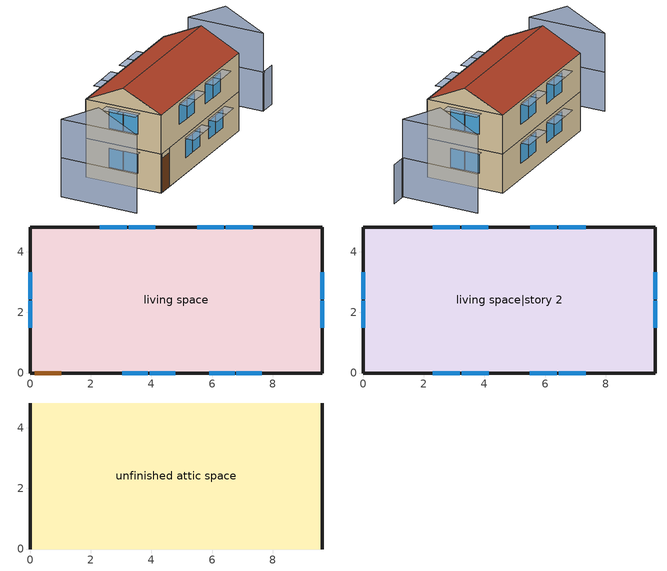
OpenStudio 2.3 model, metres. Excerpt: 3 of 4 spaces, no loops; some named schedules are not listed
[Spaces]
living space
 floor ground (Slab 1): 0,0 0,4.82 9.64,4.82 9.64,0 z0
 wall outside (ExtInsFinWall 3): 0,4.82 0,0 0.13,0 1.05,0 9.64,0 9.64,4.82 0,4.82 z0:2.44
 window (WindowConstruction): 3.04,0 3.88,0 / 3.94,0 4.79,0 / 5.9,0 6.74,0 / 6.81,0 7.65,0 z1.01:2.13; 7.35,4.82 6.46,4.82 / 6.4,4.82 5.5,4.82 / 4.13,4.82 3.24,4.82 / 3.18,4.82 2.29,4.82 / 0,3.33 0,2.44 / 0,2.38 0,1.49 / 9.64,1.49 9.64,2.38 / 9.64,2.44 9.64,3.33 z0.95:2.13
 door (LivingDoors): 0.15,0 1.02,0 z0:2.13
living space|story 2
 floor to living space (Construction 4): 0,0 0,4.82 9.64,4.82 9.64,0 z2.44
 wall outside (ExtInsFinWall 3): 0,4.82 0,0 9.64,0 9.64,4.82 0,4.82 z2.44:4.88
 window (WindowConstruction): 2.29,0 3.18,0 / 3.24,0 4.14,0 / 5.5,0 6.4,0 / 6.46,0 7.35,0 / 7.35,4.82 6.46,4.82 / 6.4,4.82 5.5,4.82 / 4.13,4.82 3.24,4.82 / 3.18,4.82 2.29,4.82 / 0,3.33 0,2.44 / 0,2.38 0,1.49 / 9.64,1.49 9.64,2.38 / 9.64,2.44 9.64,3.33 z3.38:4.57
unfinished attic space
 floor to living space|story 2 (FinInsUnfinUAFloor 1): 0,4.82 9.64,4.82 9.64,0 0,0 z4.88
 wall outside (Construction 1): 0,2.41,6.08 0,4.82,4.88 0,0,4.88; 9.64,2.41,6.08 9.64,0,4.88 9.64,4.82,4.88
 roof outside (UnfinInsExtRoof 2): 9.64,2.41,6.08 0,2.41,6.08 0,0,4.88 9.64,0,4.88; 0,2.41,6.08 9.64,2.41,6.08 9.64,4.82,4.88 0,4.82,4.88
shading: -3.05,0 -3.05,4.82 / 12.69,4.82 12.69,0 / 12.69,0 12.81,0 / 12.81,0 13.74,0 z0:2.44; -3.05,0 -3.05,4.82 / 12.69,4.82 12.69,0 z2.44:4.88; -3.05,2.41,6.08 -3.05,0,4.88 -3.05,4.82,4.88; 12.69,2.41,6.08 12.69,4.82,4.88 12.69,0,4.88; 3.09,4.82 4.29,4.82 4.29,5.43 3.09,5.43 z2.29; 0,1.34 0,2.53 -0.61,2.53 -0.61,1.34 z4.72; 7.5,0 6.3,0 6.3,-0.61 7.5,-0.61 z4.72; 6.9,0 5.75,0 5.75,-0.61 6.9,-0.61 z2.29; 4.03,0 2.89,0 2.89,-0.61 4.03,-0.61 z2.29; 4.94,0 3.79,0 3.79,-0.61 4.94,-0.61 z2.29; 4.29,0 3.09,0 3.09,-0.61 4.29,-0.61 z4.72; 7.8,0 6.65,0 6.65,-0.61 7.8,-0.61 z2.29; 6.55,0 5.35,0 5.35,-0.61 6.55,-0.61 z4.72; 6.3,4.82 7.5,4.82 7.5,5.43 6.3,5.43 z2.29; 3.33,0 2.14,0 2.14,-0.61 3.33,-0.61 z4.72; 5.35,4.82 6.55,4.82 6.55,5.43 5.35,5.43 z2.29; 2.14,4.82 3.33,4.82 3.33,5.43 2.14,5.43 z2.29; 6.3,4.82 7.5,4.82 7.5,5.43 6.3,5.43 z4.72; 5.35,4.82 6.55,4.82 6.55,5.43 5.35,5.43 z4.72; 3.09,4.82 4.29,4.82 4.29,5.43 3.09,5.43 z4.72; 2.14,4.82 3.33,4.82 3.33,5.43 2.14,5.43 z4.72; 0,2.29 0,3.48 -0.61,3.48 -0.61,2.29 z2.29; 0,1.34 0,2.53 -0.61,2.53 -0.61,1.34 z2.29; 0,2.29 0,3.48 -0.61,3.48 -0.61,2.29 z4.72; 9.64,2.53 9.64,1.34 10.25,1.34 10.25,2.53 z2.29; 9.64,3.48 9.64,2.29 10.25,2.29 10.25,3.48 z2.29; 9.64,2.53 9.64,1.34 10.25,1.34 10.25,2.53 z4.72; 9.64,3.48 9.64,2.29 10.25,2.29 10.25,3.48 z4.72
[Building]
Building: North Axis {deg}=22.5; Standards Number of Stories=2; Standards Number of Above Ground Stories=2; Standards Building Type=singlefamilydetached; Standards Number of Living Units=1
[Site]
Denver Intl Ap_CO_USA: Latitude {deg}=39.83; Longitude {deg}=-104.65; Time Zone {hr}=-7; Elevation {m}=1650; Terrain=Suburbs
[ClimateZones]
Climate Zone Institution Name 2=Building America; Climate Zone Document Year 2=0; Climate Zone Value 2=Cold
[Site:WaterMainsTemperature]
Calculation Method=Correlation; Annual Average Outdoor Air Temperature {C}=10.8753; Maximum Difference In Monthly Average Outdoor Air Temperatures {deltaC}=23.1524
[Site:GroundTemperature:BuildingSurface]
6.71221, 4.9416, 4.79814, 5.63626, 9.00496, 12.3608, 15.2732, 17.1228, 17.2883, 15.7979, 12.9685, 9.71588
[Site:GroundTemperature:Deep]
10.8753, 10.8753, 10.8753, 10.8753, 10.8753, 10.8753, 10.8753, 10.8753, 10.8753, 10.8753, 10.8753, 10.8753
[Material] Roughness=Rough
Name | Thickness {m} | Conductivity {W/m-K} | Density {kg/m3} | Specific Heat {J/kg-K} | Thermal Absorptance | Solar Absorptance | Visible Absorptance
UAAdditionalCeilingIns | 0.12827 | 0.0411049 | 16.0185 | 1046.7
UATrussandIns | 0.0889 | 0.0436607 | 50.7785 | 1165.04
UARoofIns | 0.18415 | 8.02275 | 37.0013 | 1207.82
ResRoofMaterial | 0.009525 | 0.162689 | 1121.29 | 1465.38 | 0.91 | 0.85 | 0.85
ResRoofSheathing; ResFloorSheathing | 0.01905 | 0.11544 | 512.591 | 1214.172
SlabMass | 0.1016 | 1.31247 | 2242.58 | 837.36
Soil-12in | 0.3048 | 1.73073 | 1842.12 | 418.68
Mat-Fic-Slab | 0.0254 | 0.0632575 | 40.0462 | 1214.172
ResFloorCovering | 0.0127 | 0.0433377 | 54.4628 | 1339.776 | 0.9 | 0.9
StudAndCavity | 0.0889 | 0.0542365 | 162.387 | 1178.86
ResExtWallSheathing | 0.0127 | 0.11544 | 512.591 | 1214.172
ResExtFinish | 0.009525 | 0.0894213 | 177.805 | 1046.7 | 0.9 | 0.3 | 0.3
ResFloorMass | 0.015875 | 0.11544 | 544.628 | 1214.172 | 0.9 | 0.6
ResExtWallMass1; ResExtWallMassOtherSide1 | 0.0127 | 0.160266 | 800.923 | 837.36 | 0.9 | 0.5 | 0.1
IntMassStudAndAirWall | 0.0889 | 0.414917 | 83.0261 | 1211.62
ResCeilingMass1 | 0.0127 | 0.160266 | 800.923 | 837.36 | 0.9 | 0.3 | 0.1
residential furniture material living space; residential furniture material living space|story 2 | 0.1524 | 0.11544 | 640.739 | 1214.172 | 0.9 | 0.6 | 0.1
DoorMaterial | 0.04445 | 0.0612173 | 512.591 | 1214.172
[Construction]
UnfinInsExtRoof 2: ResRoofMaterial, ResRoofSheathing, UARoofIns
Slab 1: ResFloorCovering, Mat-Fic-Slab, Soil-12in, SlabMass
Construction 1: ResExtFinish
ExtInsFinWall 3: ResExtFinish, ResExtWallSheathing, StudAndCavity, ResExtWallMass1
FinUninsFinWall: ResExtWallMassOtherSide1, IntMassStudAndAirWall, ResExtWallMass1
Construction 4: ResCeilingMass1, ResFloorSheathing, ResFloorMass, ResFloorCovering
FinInsUnfinUAFloor 1: UATrussandIns, UAAdditionalCeilingIns, ResCeilingMass1
residential furniture construction living space: residential furniture material living space
residential furniture construction living space|story 2: residential furniture material living space|story 2
WindowConstruction: GlazingMaterial
LivingDoors: DoorMaterial
[WindowMaterial:Shade]
CoolingShade: Solar Transmittance=0.999; Solar Reflectance=0.00099; Visible Transmittance=0.999; Visible Reflectance=0.00099; Thermal Hemispherical Emissivity=1e-005; Thermal Transmittance=0.999; Thickness {m}=0.0001; Conductivity {W/m-K}=10000; Shade to Glass Distance {m}=0.001; Top Opening Multiplier=0; Bottom Opening Multiplier=0; Left-Side Opening Multiplier=0; Right-Side Opening Multiplier=0; Airflow Permeability=0
[WindowMaterial:SimpleGlazingSystem]
GlazingMaterial: U-Factor {W/m2-K}=2.10096; Solar Heat Gain Coefficient=0.21
[ThermalZone] Use Ideal Air Loads=No
living zone: Thermostat=living zone temperature setpoint
unfinished attic zone: 
res ds_u 1 ret air zone: Volume {m3}=1.27426
[Sizing:Zone]
unfinished attic zone: Zone Cooling Design Supply Air Temperature Input Method=SupplyAirTemperature; Zone Cooling Design Supply Air Temperature {C}=14; Zone Cooling Design Supply Air Temperature Difference {deltaC}=11.11; Zone Heating Design Supply Air Temperature Input Method=SupplyAirTemperature; Zone Heating Design Supply Air Temperature {C}=40; Zone Heating Design Supply Air Temperature Difference {deltaC}=11.11; Zone Cooling Design Supply Air Humidity Ratio {kg-H2O/kg-air}=0.0085; Zone Heating Design Supply Air Humidity Ratio {kg-H2O/kg-air}=0.008; Cooling Design Air Flow Method=DesignDay; Heating Design Air Flow Method=DesignDay; Account for Dedicated Outdoor Air System=No; Dedicated Outdoor Air System Control Strategy=NeutralSupplyAir; Dedicated Outdoor Air Low Setpoint Temperature for Design {C}=autosize; Dedicated Outdoor Air High Setpoint Temperature for Design {C}=autosize
[Space]
Name | Thermal Zone | Building Unit
living space; living space|story 2 | living zone | unit 1
unfinished attic space | unfinished attic zone | unit 1
res ds_u 1 ret air space | res ds_u 1 ret air zone
[BuildingUnit]
unit 1: Building Unit Type=Residential; Building Unit Feature Name 1=NumberOfBedrooms; Building Unit Feature Data Type 1=Integer; Building Unit Feature Value 1=3; Building Unit Feature Name 2=NumberOfBathrooms; Building Unit Feature Data Type 2=Double; Building Unit Feature Value 2=2; Building Unit Feature Name 3=SizingInfoRoofColor|Surface 14; Building Unit Feature Data Type 3=String; Building Unit Feature Value 3=medium; Building Unit Feature Name 4=SizingInfoRoofMaterial|Surface 14; Building Unit Feature Data Type 4=String; Building Unit Feature Value 4=asphalt shingles; Building Unit Feature Name 5=SizingInfoRoofColor|Surface 15; Building Unit Feature Data Type 5=String; Building Unit Feature Value 5=medium; Building Unit Feature Name 6=SizingInfoRoofMaterial|Surface 15; Building Unit Feature Data Type 6=String; Building Unit Feature Value 6=asphalt shingles; Building Unit Feature Name 7=SizingInfoRoofRigidInsRvalue|Surface 14; Building Unit Feature Data Type 7=Double; Building Unit Feature Value 7=0; Building Unit Feature Name 8=SizingInfoRoofRigidInsRvalue|Surface 15; Building Unit Feature Data Type 8=Double; Building Unit Feature Value 8=0; Building Unit Feature Name 9=SizingInfoSlabRvalue|Surface 1; Building Unit Feature Data Type 9=Double; Building Unit Feature Value 9=6.30357; Building Unit Feature Name 10=SizingInfoWallType|Surface 3; Building Unit Feature Data Type 10=String; Building Unit Feature Value 10=WoodStud; Building Unit Feature Name 11=SizingInfoStudWallCavityRvalue|Surface 3; Building Unit Feature Data Type 11=Double; Building Unit Feature Value 11=13; Building Unit Feature Name 12=SizingInfoWallType|Surface 4; Building Unit Feature Data Type 12=String; Building Unit Feature Value 12=WoodStud; Building Unit Feature Name 13=SizingInfoStudWallCavityRvalue|Surface 4; Building Unit Feature Data Type 13=Double; Building Unit Feature Value 13=13; Building Unit Feature Name 14=SizingInfoWallType|Surface 18; Building Unit Feature Data Type 14=String; Building Unit Feature Value 14=WoodStud; Building Unit Feature Name 15=SizingInfoStudWallCavityRvalue|Surface 18; Building Unit Feature Data Type 15=Double; Building Unit Feature Value 15=13; Building Unit Feature Name 16=SizingInfoWallType|Surface 19; Building Unit Feature Data Type 16=String; Building Unit Feature Value 16=WoodStud; Building Unit Feature Name 17=SizingInfoStudWallCavityRvalue|Surface 19; Building Unit Feature Data Type 17=Double; Building Unit Feature Value 17=13; Building Unit Feature Name 18=SizingInfoWallType|Surface 2; Building Unit Feature Data Type 18=String; Building Unit Feature Value 18=WoodStud; Building Unit Feature Name 19=SizingInfoStudWallCavityRvalue|Surface 2; Building Unit Feature Data Type 19=Double; Building Unit Feature Value 19=13; Building Unit Feature Name 20=SizingInfoWallType|Surface 5; Building Unit Feature Data Type 20=String; Building Unit Feature Value 20=WoodStud; Building Unit Feature Name 21=SizingInfoStudWallCavityRvalue|Surface 5; Building Unit Feature Data Type 21=Double; Building Unit Feature Value 21=13; Building Unit Feature Name 22=SizingInfoWallType|Surface 8; Building Unit Feature Data Type 22=String; Building Unit Feature Value 22=WoodStud; Building Unit Feature Name 23=SizingInfoStudWallCavityRvalue|Surface 8; Building Unit Feature Data Type 23=Double; Building Unit Feature Value 23=13; Building Unit Feature Name 24=SizingInfoWallType|Surface 9; Building Unit Feature Data Type 24=String; Building Unit Feature Value 24=WoodStud; Building Unit Feature Name 25=SizingInfoStudWallCavityRvalue|Surface 9; Building Unit Feature Data Type 25=Double; Building Unit Feature Value 25=13; Building Unit Feature Name 26=SizingInfoWallType|Surface 10; Building Unit Feature Data Type 26=String; Building Unit Feature Value 26=WoodStud; Building Unit Feature Name 27=SizingInfoStudWallCavityRvalue|Surface 10; Building Unit Feature Data Type 27=Double; Building Unit Feature Value 27=13; Building Unit Feature Name 28=SizingInfoWallType|Surface 11; Building Unit Feature Data Type 28=String; Building Unit Feature Value 28=WoodStud; Building Unit Feature Name 29=SizingInfoStudWallCavityRvalue|Surface 11; Building Unit Feature Data Type 29=Double; Building Unit Feature Value 29=13; Building Unit Feature Name 30=SizingInfoWallRigidInsRvalue|Surface 3; Building Unit Feature Data Type 30=Double; Building Unit Feature Value 30=0; Building Unit Feature Name 31=SizingInfoWallRigidInsThickness|Surface 3; Building Unit Feature Data Type 31=Double; Building Unit Feature Value 31=0; Building Unit Feature Name 32=SizingInfoWallRigidInsRvalue|Surface 4; Building Unit Feature Data Type 32=Double; Building Unit Feature Value 32=0; Building Unit Feature Name 33=SizingInfoWallRigidInsThickness|Surface 4; Building Unit Feature Data Type 33=Double; Building Unit Feature Value 33=0; Building Unit Feature Name 34=SizingInfoWallRigidInsRvalue|Surface 18; Building Unit Feature Data Type 34=Double; Building Unit Feature Value 34=0; Building Unit Feature Name 35=SizingInfoWallRigidInsThickness|Surface 18; Building Unit Feature Data Type 35=Double; Building Unit Feature Value 35=0; Building Unit Feature Name 36=SizingInfoWallRigidInsRvalue|Surface 19; Building Unit Feature Data Type 36=Double; Building Unit Feature Value 36=0; Building Unit Feature Name 37=SizingInfoWallRigidInsThickness|Surface 19; Building Unit Feature Data Type 37=Double; Building Unit Feature Value 37=0; Building Unit Feature Name 38=SizingInfoWallRigidInsRvalue|Surface 2; Building Unit Feature Data Type 38=Double; Building Unit Feature Value 38=0; Building Unit Feature Name 39=SizingInfoWallRigidInsThickness|Surface 2; Building Unit Feature Data Type 39=Double; Building Unit Feature Value 39=0; Building Unit Feature Name 40=SizingInfoWallRigidInsRvalue|Surface 5; Building Unit Feature Data Type 40=Double; Building Unit Feature Value 40=0; Building Unit Feature Name 41=SizingInfoWallRigidInsThickness|Surface 5; Building Unit Feature Data Type 41=Double; Building Unit Feature Value 41=0; Building Unit Feature Name 42=SizingInfoWallRigidInsRvalue|Surface 8; Building Unit Feature Data Type 42=Double; Building Unit Feature Value 42=0; Building Unit Feature Name 43=SizingInfoWallRigidInsThickness|Surface 8; Building Unit Feature Data Type 43=Double; Building Unit Feature Value 43=0; Building Unit Feature Name 44=SizingInfoWallRigidInsRvalue|Surface 9; Building Unit Feature Data Type 44=Double; Building Unit Feature Value 44=0; Building Unit Feature Name 45=SizingInfoWallRigidInsThickness|Surface 9; Building Unit Feature Data Type 45=Double; Building Unit Feature Value 45=0; Building Unit Feature Name 46=SizingInfoWallRigidInsRvalue|Surface 10; Building Unit Feature Data Type 46=Double; Building Unit Feature Value 46=0; Building Unit Feature Name 47=SizingInfoWallRigidInsThickness|Surface 10; Building Unit Feature Data Type 47=Double; Building Unit Feature Value 47=0; Building Unit Feature Name 48=SizingInfoWallRigidInsRvalue|Surface 11; Building Unit Feature Data Type 48=Double; Building Unit Feature Value 48=0; Building Unit Feature Name 49=SizingInfoWallRigidInsThickness|Surface 11; Building Unit Feature Data Type 49=Double; Building Unit Feature Value 49=0; Building Unit Feature Name 50=SizingInfoHVACCapacityDerateFactorEER; Building Unit Feature Data Type 50=String; Building Unit Feature Value 50=1.0,1.0,1.0,1.0,1.0; Building Unit Feature Name 51=SizingInfoHVACCapacityDerateFactorCOP; Building Unit Feature Data Type 51=String; Building Unit Feature Value 51=1.0,1.0,1.0,1.0,1.0; Building Unit Feature Name 52=SizingInfoHPSizedForMaxLoad; Building Unit Feature Data Type 52=Boolean; Building Unit Feature Value 52=false; Building Unit Feature Name 53=SizingInfoHVACRatedCFMperTonHeating; Building Unit Feature Data Type 53=String; Building Unit Feature Value 53=384.1; Building Unit Feature Name 54=SizingInfoHVACRatedCFMperTonCooling; Building Unit Feature Data Type 54=String; Building Unit Feature Value 54=394.2; Building Unit Feature Name 55=SizingInfoMechVentType; Building Unit Feature Data Type 55=String; Building Unit Feature Value 55=exhaust; Building Unit Feature Name 56=SizingInfoMechVentTotalEfficiency; Building Unit Feature Data Type 56=Double; Building Unit Feature Value 56=0; Building Unit Feature Name 57=SizingInfoMechVentLatentEffectiveness; Building Unit Feature Data Type 57=Double; Building Unit Feature Value 57=0; Building Unit Feature Name 58=SizingInfoMechVentApparentSensibleEffectiveness; Building Unit Feature Data Type 58=Double; Building Unit Feature Value 58=0; Building Unit Feature Name 59=SizingInfoMechVentWholeHouseRate; Building Unit Feature Data Type 59=Double; Building Unit Feature Value 59=40; Building Unit Feature Name 60=SizingInfoDuctsSupplyRvalue; Building Unit Feature Data Type 60=Double; Building Unit Feature Value 60=1.7; Building Unit Feature Name 61=SizingInfoDuctsReturnRvalue; Building Unit Feature Data Type 61=Double; Building Unit Feature Value 61=1.7; Building Unit Feature Name 62=SizingInfoDuctsSupplyLoss; Building Unit Feature Data Type 62=Double; Building Unit Feature Value 62=0.136963; Building Unit Feature Name 63=SizingInfoDuctsReturnLoss; Building Unit Feature Data Type 63=Double; Building Unit Feature Value 63=0.1001; Building Unit Feature Name 64=SizingInfoDuctsSupplySurfaceArea; Building Unit Feature Data Type 64=Double; Building Unit Feature Value 64=200; Building Unit Feature Name 65=SizingInfoDuctsReturnSurfaceArea; Building Unit Feature Data Type 65=Double; Building Unit Feature Value 65=120; Building Unit Feature Name 66=SizingInfoDuctsLocationZone; Building Unit Feature Data Type 66=String; Building Unit Feature Value 66=unfinished attic zone; Building Unit Feature Name 67=SizingInfoDuctsLocationFrac; Building Unit Feature Data Type 67=Double; Building Unit Feature Value 67=0.65; Building Unit Feature Name 68=SizingInfoZoneInfiltrationELA|living zone; Building Unit Feature Data Type 68=Double; Building Unit Feature Value 68=0.338297; Building Unit Feature Name 69=SizingInfoZoneInfiltrationCFM|living zone; Building Unit Feature Data Type 69=Double; Building Unit Feature Value 69=46.2607; Building Unit Feature Name 70=SizingInfoZoneInfiltrationCFM|unfinished attic zone; Building Unit Feature Data Type 70=Double; Building Unit Feature Value 70=45.6888
[People:Definition] Number of People Calculation Method=People; Number of People {people}=1.32; Fraction Radiant=0.319734; Sensible Heat Fraction=0.573; Carbon Dioxide Generation Rate {m3/s-W}=0; Enable ASHRAE 55 Comfort Warnings=No; Mean Radiant Temperature Calculation Type=ZoneAveraged
residential occupants|living space; residential occupants|living space|story 2
[People] Number of People Schedule=residential occupants schedule; Activity Level Schedule=Schedule Ruleset 1
Name | People Definition | Space or SpaceType
residential occupants|living space | residential occupants|living space | living space
residential occupants|living space|story 2 | residential occupants|living space|story 2 | living space|story 2
[InternalMass:Definition] Design Level Calculation Method=SurfaceArea
Name | Construction | Surface Area {m2}
living space Partition; living space|story 2 Partition | FinUninsFinWall | 46.45152
residential furniture mass living space | residential furniture construction living space | 18.5806
residential furniture mass living space|story 2 | residential furniture construction living space|story 2 | 18.5806
[InternalMass]
Name | Internal Mass Definition | Space or SpaceType
living space Partition | living space Partition | living space
living space|story 2 Partition | living space|story 2 Partition | living space|story 2
residential furniture mass living space | residential furniture mass living space | living space
residential furniture mass living space|story 2 | residential furniture mass living space|story 2 | living space|story 2
[ShadingControl]
WindowShadingControl: Shading Type=InteriorShade; Shading Device Material=CoolingShade; Shading Control Type=OnIfScheduleAllows; Schedule=residential window shading schedule; Shading Control Is Scheduled=Yes
[ThermostatSetpoint:DualSetpoint]
living zone temperature setpoint: Heating Setpoint Temperature Schedule=residential heating setpoint; Cooling Setpoint Temperature Schedule=residential cooling setpoint
[SpaceInfiltration:EffectiveLeakageArea]
res infil|unfinished attic space: Space or SpaceType=unfinished attic space; Schedule=Always On Discrete; Effective Air Leakage Area {cm2}=1546.84; Stack Coefficient=8.37298e-05; Wind Coefficient=3.85957e-05
[EnergyManagementSystem:Sensor]
Name | Output Variable or Output Meter | Output Variable or Output Meter Index Key
res_nv_u_1_pb_s | Site Outdoor Air Barometric Pressure
res_nv_u_1_wt_s | Site Outdoor Air Humidity Ratio
res_af_u_1_vw_s | Site Wind Speed
res_infil_u_1_wh_sch_s | Schedule Value | Always On Discrete
res_infil_u_1_range_sch_s | Schedule Value | res infil_u 1 range hood schedule
res_infil_u_1_bath_sch_s | Schedule Value | res infil_u 1 bath exhaust schedule
res_infil_u_1_clothes_dryer_sch_s | Schedule Value | res infil_u 1 clothes dryer exhaust schedule
res_nv_u_1_nva_s | Schedule Value | res nv_u 1 avail schedule
res_nv_u_1_sp_s | Schedule Value | res nv_u 1 temp schedule
res_ds_u_1_ah_mfr_s | System Node Mass Flow Rate | Node 5
res_ds_u_1_ah_vfr_s | System Node Current Density Volume Flow Rate | Node 5
res_ds_u_1_ah_tt_s | System Node Temperature | Node 5
res_ds_u_1_ret_air_t_s | System Node Temperature | Node 8
res_ds_u_1_ah_wt_s | System Node Humidity Ratio | Node 5
res_ds_u_1_ret_air_w_s | System Node Humidity Ratio | Node 8
res_ds_u_1_ah_t_s | Zone Air Temperature | unfinished attic zone
res_ds_u_1_ah_w_s | Zone Mean Air Humidity Ratio | unfinished attic zone
[SpaceInfiltration:DesignFlowRate] Space or SpaceType=living space; Schedule=Always On Discrete; Design Flow Rate Calculation Method=Flow/Space; Design Flow Rate {m3/s}=0
res infil_u 1 flow; res nv_u 1 flow
[EnergyManagementSystem:Actuator]
Name | Actuated Component | Actuated Component Type | Actuated Component Control Type
res_infil_u_1_flow_act | res infil_u 1 flow | Zone Infiltration | Air Exchange Flow Rate
res_nv_u_1_flow_act | res nv_u 1 flow | Zone Infiltration | Air Exchange Flow Rate
res_infil_u_1_house_exh_fan_load_equip_act | res infil_u 1 house exh fan load equip | ElectricEquipment | Electric Power Level
res_infil_u_1_range_hood_fan_load_equip_act | res infil_u 1 range hood fan load equip | ElectricEquipment | Electric Power Level
res_infil_u_1_bath_exh_fan_load_equip_act | res infil_u 1 bath exh fan load equip | ElectricEquipment | Electric Power Level
res_ds_u_1_sup_s_lk_to_lv_equip_act | res_ds_u_1_sup_s_lk_to_lv equip | OtherEquipment | Power Level
res_ds_u_1_sup_lat_lk_to_lv_equip_act | res_ds_u_1_sup_lat_lk_to_lv equip | OtherEquipment | Power Level
res_ds_u_1_sup_d_cn_to_lv_equip_act | res_ds_u_1_sup_d_cn_to_lv equip | OtherEquipment | Power Level
res_ds_u_1_sup_d_cn_to_ah_equip_act | res_ds_u_1_sup_d_cn_to_ah equip | OtherEquipment | Power Level
res_ds_u_1_ret_d_cn_to_pl_equip_act | res_ds_u_1_ret_d_cn_to_pl equip | OtherEquipment | Power Level
res_ds_u_1_ret_d_cn_to_ah_equip_act | res_ds_u_1_ret_d_cn_to_ah equip | OtherEquipment | Power Level
res_ds_u_1_sup_s_lk_to_ah_equip_act | res_ds_u_1_sup_s_lk_to_ah equip | OtherEquipment | Power Level
res_ds_u_1_sup_lat_lk_to_ah_equip_act | res_ds_u_1_sup_lat_lk_to_ah equip | OtherEquipment | Power Level
res_ds_u_1_ret_s_lk_equip_act | res_ds_u_1_ret_s_lk equip | OtherEquipment | Power Level
res_ds_u_1_ret_lat_lk_equip_act | res_ds_u_1_ret_lat_lk equip | OtherEquipment | Power Level
res_ds_u_1_ah_to_liv_mix_act | res_ds_u_1_ah_to_liv mix | ZoneMixing | Air Exchange Flow Rate
res_ds_u_1_liv_to_ah_mix_act | res_ds_u_1_liv_to_ah mix | ZoneMixing | Air Exchange Flow Rate
[ElectricEquipment:Definition] Design Level Calculation Method=EquipmentLevel; Design Level {W}=0; Fraction Latent=0; Fraction Radiant=0; Fraction Lost=1
res infil_u 1 house exh fan load equip; res infil_u 1 range hood fan load equip; res infil_u 1 bath exh fan load equip
[ElectricEquipment] Space or SpaceType=living space; Schedule=Always On Discrete
Name | Electric Equipment Definition
res infil_u 1 house exh fan load equip | res infil_u 1 house exh fan load equip
res infil_u 1 range hood fan load equip | res infil_u 1 range hood fan load equip
res infil_u 1 bath exh fan load equip | res infil_u 1 bath exh fan load equip
[EnergyManagementSystem:Program]
res_infil_u_1_program: Set p_m = 0.14; Set p_s = 0.22; Set s_m = 270; Set s_s = 370; Set z_m = 9.99744; Set z_s = 4.876799999999999; Set f_t = (((s_m/z_m)^p_m)*((z_s/s_s)^p_s)); Set u_1_VwindL = (f_t*res_af_u_1_vw_s); Set Tdiff = res_af_u_1_tin_s-res_af_u_1_tt_s; Set dT = @Abs Tdiff; Set c = 0.0348; Set Cs = 0.0749; Set Cw = 0.1406; Set n = 0.67; Set sft = (f_t*0.5); Set temp1 = ((c*Cw)*((sft*res_af_u_1_vw_s)^(2*n)))^2; Set Qn = (((c*Cs*(dT^n))^2)+temp1)^0.5; Set Tdiff = res_af_u_1_tin_s-res_af_u_1_tt_s; Set dT = @Abs Tdiff; Set QWHV = res_infil_u_1_wh_sch_s*0.0189; Set Qrange = res_infil_u_1_range_sch_s*0.0472; Set Qdryer = res_infil_u_1_clothes_dryer_sch_s*0.0; Set Qbath = res_infil_u_1_bath_sch_s*0.0472; Set QhpwhOut = 0; Set QhpwhIn = 0; Set QductsOut = res_ds_u_1_lk_exh_fan_equiv; Set QductsIn = res_ds_u_1_lk_sup_fan_equiv; Set Qout = QWHV+Qrange+Qbath+Qdryer+QhpwhOut+QductsOut; Set Qin = QhpwhIn+QductsIn; Set Qu = (@Abs (Qout-Qin)); Set Qb = (@Min Qout Qin); Set faneff_wh = 0.4719474432000001; Set res_infil_u_1_house_exh_fan_load_equip_act = (QWHV*300)/faneff_wh; Set faneff_sp = 0.4719474432000001; Set res_infil_u_1_range_hood_fan_load_equip_act = (Qrange*300)/faneff_sp; Set res_infil_u_1_bath_exh_fan_load_equip_act = (Qbath*300)/faneff_sp; Set Q_acctd_for_elsewhere = QhpwhOut+QhpwhIn+QductsOut+QductsIn; Set res_infil_u_1_flow_act = (((Qu^2)+(Qn^2))^0.5)-Q_acctd_for_elsewhere; Set res_infil_u_1_flow_act = (@Max res_infil_u_1_flow_act 0)
res_nv_u_1_program: Set Tdiff = res_af_u_1_tin_s-res_af_u_1_tt_s; Set dT = (@Abs Tdiff); Set pt = (@RhFnTdbWPb res_af_u_1_tt_s res_nv_u_1_wt_s res_nv_u_1_pb_s); Set NVA = 9891.492172577333; Set Cs = 0.00017926040778923252; Set Cw = 8.70903777141566e-05; Set MNV = 1.2585265151999998; Set MHR = 0.0115; Set MRH = 0.7; Set temp1 = (res_nv_u_1_nva_s*NVA); Set SGNV = temp1*((((Cs*dT)+(Cw*(res_af_u_1_vw_s^2)))^0.5)/1000); If (res_nv_u_1_wt_s<MHR) && (pt<MRH) && (res_af_u_1_tin_s>res_nv_u_1_sp_s); Set temp2 = (res_af_u_1_tin_s-res_nv_u_1_sp_s); Set NVadj1 = temp2/(res_af_u_1_tin_s-res_af_u_1_tt_s); Set NVadj2 = (@Min NVadj1 1); Set NVadj3 = (@Max NVadj2 0); Set NVadj = SGNV*NVadj3; Set res_nv_u_1_flow_act = (@Min NVadj MNV); Else; Set res_nv_u_1_flow_act = 0; EndIf
res_ds_u_1_program: Set res_ds_u_1_ah_mfr = res_ds_u_1_ah_mfr_s; Set res_ds_u_1_fan_rtf = res_ds_u_1_fan_rtf_s; Set res_ds_u_1_ah_vfr = res_ds_u_1_ah_vfr_s; Set res_ds_u_1_ah_tt = res_ds_u_1_ah_tt_s; Set res_ds_u_1_ah_wt = res_ds_u_1_ah_wt_s; Set res_ds_u_1_ret_air_t = res_ds_u_1_ret_air_t_s; Set res_ds_u_1_ret_air_w = res_ds_u_1_ret_air_w_s; Set res_ds_u_1_ah_t = res_ds_u_1_ah_t_s; Set res_ds_u_1_ah_w = res_ds_u_1_ah_w_s; Run res_ds_u_1_lk_subrout; Set res_ds_u_1_sup_s_lk_to_lv_equip_act = res_ds_u_1_sup_s_lk_to_lv; Set res_ds_u_1_sup_lat_lk_to_lv_equip_act = res_ds_u_1_sup_lat_lk_to_lv; Set res_ds_u_1_sup_d_cn_to_lv_equip_act = res_ds_u_1_sup_d_cn_to_lv; Set res_ds_u_1_sup_d_cn_to_ah_equip_act = res_ds_u_1_sup_d_cn_to_ah; Set res_ds_u_1_sup_s_lk_to_ah_equip_act = res_ds_u_1_sup_s_lk_to_ah; Set res_ds_u_1_sup_lat_lk_to_ah_equip_act = res_ds_u_1_sup_lat_lk_to_ah; Set res_ds_u_1_ret_s_lk_equip_act = res_ds_u_1_ret_s_lk; Set res_ds_u_1_ret_lat_lk_equip_act = res_ds_u_1_ret_lat_lk; Set res_ds_u_1_ret_d_cn_to_pl_equip_act = res_ds_u_1_ret_d_cn_to_pl; Set res_ds_u_1_ret_d_cn_to_ah_equip_act = res_ds_u_1_ret_d_cn_to_ah; Set res_ds_u_1_ah_to_liv_mix_act = res_ds_u_1_ah_to_liv; Set res_ds_u_1_liv_to_ah_mix_act = res_ds_u_1_liv_to_ah
[EnergyManagementSystem:OutputVariable]
res infil_u 1 loc w spd: EMS Variable=u_1_VwindL; Type of Data in Variable=Averaged; Update Frequency=ZoneTimestep; EMS Program or Subroutine=res_infil_u_1_program; Units=m/s
[EnergyManagementSystem:ProgramCallingManager]
res af_u 1 program calling manager: BeginTimestepBeforePredictor; res_infil_u_1_program; res_nv_u_1_program
res ds_u 1 program calling manager: EndOfSystemTimestepAfterHVACReporting; res_ds_u_1_program
[OtherEquipment:Definition] Design Level Calculation Method=EquipmentLevel; Design Level {W}=0
res_ds_u_1_sup_s_lk_to_lv equip; res_ds_u_1_sup_lat_lk_to_lv equip; res_ds_u_1_sup_d_cn_to_lv equip; res_ds_u_1_sup_d_cn_to_ah equip; res_ds_u_1_ret_d_cn_to_pl equip; res_ds_u_1_ret_d_cn_to_ah equip; res_ds_u_1_sup_s_lk_to_ah equip; res_ds_u_1_sup_lat_lk_to_ah equip; res_ds_u_1_ret_s_lk equip; res_ds_u_1_ret_lat_lk equip
[OtherEquipment] Schedule=Always On Discrete; Fuel Type=None
Name | Other Equipment Definition | Space or SpaceType
res_ds_u_1_sup_s_lk_to_lv equip | res_ds_u_1_sup_s_lk_to_lv equip | living space
res_ds_u_1_sup_lat_lk_to_lv equip | res_ds_u_1_sup_lat_lk_to_lv equip | living space
res_ds_u_1_sup_d_cn_to_lv equip | res_ds_u_1_sup_d_cn_to_lv equip | living space
res_ds_u_1_sup_d_cn_to_ah equip | res_ds_u_1_sup_d_cn_to_ah equip | unfinished attic space
res_ds_u_1_ret_d_cn_to_pl equip | res_ds_u_1_ret_d_cn_to_pl equip | res ds_u 1 ret air space
res_ds_u_1_ret_d_cn_to_ah equip | res_ds_u_1_ret_d_cn_to_ah equip | unfinished attic space
res_ds_u_1_sup_s_lk_to_ah equip | res_ds_u_1_sup_s_lk_to_ah equip | unfinished attic space
res_ds_u_1_sup_lat_lk_to_ah equip | res_ds_u_1_sup_lat_lk_to_ah equip | unfinished attic space
res_ds_u_1_ret_s_lk equip | res_ds_u_1_ret_s_lk equip | res ds_u 1 ret air space
res_ds_u_1_ret_lat_lk equip | res_ds_u_1_ret_lat_lk equip | res ds_u 1 ret air space
[ZoneMixing] Schedule=Always On Continuous; Design Flow Rate Calculation Method=Flow/Zone; Design Flow Rate {m3/s}=0
Name | Zone | Source Zone
res_ds_u_1_ah_to_liv mix | living zone | unfinished attic zone
res_ds_u_1_liv_to_ah mix | unfinished attic zone | living zone
[EnergyManagementSystem:Subroutine]
res_ds_u_1_lk_subrout: Set f_sup = 0.13696338696303695; Set f_ret = 0.10009990009990012; Set f_OA = 0.03686348686313683; Set oafrate = f_OA * res_ds_u_1_ah_vfr_s; Set suplkfrate = f_sup * res_ds_u_1_ah_vfr_s; Set retlkfrate = f_ret * res_ds_u_1_ah_vfr_s; Set res_ds_u_1_ah_to_liv = (@Abs (suplkfrate-retlkfrate-oafrate)); Set res_ds_u_1_liv_to_ah = 0; Set res_ds_u_1_lk_sup_fan_equiv = 0; Set res_ds_u_1_lk_exh_fan_equiv = oafrate; If res_ds_u_1_ah_mfr_s>0; Set h_SA = (@HFnTdbW res_ds_u_1_ah_tt_s res_ds_u_1_ah_wt_s); Set h_AHZone = (@HFnTdbW res_ds_u_1_ah_t_s res_ds_u_1_ah_w_s); Set h_RA = (@HFnTdbW res_ds_u_1_ret_air_t_s res_ds_u_1_ret_air_w_s); Set h_fg = (@HfgAirFnWTdb res_ds_u_1_ah_wt_s res_ds_u_1_ah_tt_s); Set SALeakageQtot = f_sup * res_ds_u_1_ah_mfr_s*(h_RA - h_SA); Set temp1 = h_fg*(res_ds_u_1_ret_air_w_s-res_ds_u_1_ah_wt_s); Set res_ds_u_1_sup_lat_lk_to_lv = f_sup*res_ds_u_1_ah_mfr_s*temp1; Set res_ds_u_1_sup_s_lk_to_lv = SALeakageQtot-res_ds_u_1_sup_lat_lk_to_lv; Set eTm = (res_ds_u_1_fan_rtf_s/(res_ds_u_1_ah_mfr_s*1006.0))*40.34; Set eTm = 0-eTm; If eTm<-1000; Set tsup = res_ds_u_1_ah_t_s; Else; Set temp4 = res_ds_u_1_ah_t_s; Set tsup = temp4+((res_ds_u_1_ah_tt_s-res_ds_u_1_ah_t_s)*(@Exp eTm)); EndIf; Set temp5 = tsup-res_ds_u_1_ah_tt_s; Set res_ds_u_1_sup_d_cn_to_lv = res_ds_u_1_ah_mfr_s*1006.0*temp5; Set res_ds_u_1_sup_d_cn_to_ah = 0-res_ds_u_1_sup_d_cn_to_lv; Set eTm = (res_ds_u_1_fan_rtf_s/(res_ds_u_1_ah_mfr_s*1006.0))*37.237; Set eTm = 0-eTm; If eTm<-1000; Set tret = res_ds_u_1_ah_t_s; Else; Set temp6 = res_ds_u_1_ah_t_s; Set tret = temp6+((res_ds_u_1_ret_air_t_s-res_ds_u_1_ah_t_s)*(@Exp eTm)); EndIf; Set temp7 = tret-res_ds_u_1_ret_air_t_s; Set res_ds_u_1_ret_d_cn_to_pl = res_ds_u_1_ah_mfr_s*1006.0*temp7; Set res_ds_u_1_ret_d_cn_to_ah = 0-res_ds_u_1_ret_d_cn_to_pl; Set res_ds_u_1_ret_lat_lk = 0; Set temp2 = (res_ds_u_1_ah_t_s-res_ds_u_1_ret_air_t_s); Set res_ds_u_1_ret_s_lk = f_ret*res_ds_u_1_ah_mfr_s*1006.0*temp2; Set QtotLeakToAHZn = f_sup*res_ds_u_1_ah_mfr_s*(h_SA-h_AHZone); Set temp3 = (res_ds_u_1_ah_wt_s-res_ds_u_1_ah_w_s); Set res_ds_u_1_sup_lat_lk_to_ah = f_sup*res_ds_u_1_ah_mfr_s*h_fg*temp3; Set res_ds_u_1_sup_s_lk_to_ah = QtotLeakToAHZn-res_ds_u_1_sup_lat_lk_to_ah; Else; Set res_ds_u_1_sup_lat_lk_to_lv = 0; Set res_ds_u_1_sup_s_lk_to_lv = 0; Set res_ds_u_1_sup_d_cn_to_lv = 0; Set res_ds_u_1_sup_d_cn_to_ah = 0; Set res_ds_u_1_ret_d_cn_to_pl = 0; Set res_ds_u_1_ret_d_cn_to_ah = 0; Set res_ds_u_1_ret_lat_lk = 0; Set res_ds_u_1_ret_s_lk = 0; Set res_ds_u_1_sup_lat_lk_to_ah = 0; Set res_ds_u_1_sup_s_lk_to_ah = 0; EndIf
[Schedule:Ruleset]
Name | Default Day Schedule
residential occupants schedule | Schedule Day 1
Schedule Ruleset 1 | Schedule Day 2
residential window shading schedule | Schedule Day 3
residential heating setpoint | Schedule Day 5
residential cooling setpoint | Schedule Day 6
res infil_u 1 bath exhaust schedule | Schedule Day 8
res infil_u 1 clothes dryer exhaust schedule | Schedule Day 9
res infil_u 1 range hood schedule | Schedule Day 10
res nv_u 1 temp schedule | Schedule Day 13
res nv_u 1 avail schedule | Schedule Day 14
[Schedule:Day]
Schedule Day 1; Schedule Day 3; Schedule Day 5; Schedule Day 6; Schedule Day 8; Schedule Day 9; Schedule Day 10; Schedule Day 13; Schedule Day 14: 24, 0, 0
residential occupants schedule allday1; residential occupants schedule allday2; residential occupants schedule allday3; residential occupants schedule allday4; residential occupants schedule allday5; residential occupants schedule allday6; residential occupants schedule allday7; residential occupants schedule allday8; residential occupants schedule allday9; residential occupants schedule allday10; residential occupants schedule allday11; residential occupants schedule allday12: 1, 0, 1, 2, 0, 1, 3, 0, 1, 4, 0, 1, 5, 0, 1, 6, 0, 1, 7, 0, 1, 8, 0, 0.8831, 9, 0, 0.40861, 10, 0, 0.24189, 11, 0, 0.24189, 12, 0, 0.24189, 13, 0, 0.24189, 14, 0, 0.24189, 15, 0, 0.24189, 16, 0, 0.24189, 17, 0, 0.29498, 18, 0, 0.5531, 19, 0, 0.89693, 20, 0, 0.89693, 21, 0, 0.89693, 22, 0, 1, 23, 0, 1, 24, 0, 1
Schedule Day 2: 24, 0, 112.539
residential window shading schedule allday1; residential window shading schedule allday2; residential window shading schedule allday3; residential window shading schedule allday4; residential window shading schedule allday11; residential window shading schedule allday12: 1, 0, 0, 2, 0, 0, 3, 0, 0, 4, 0, 0, 5, 0, 0, 6, 0, 0, 7, 0, 0, 8, 0, 0, 9, 0, 0, 10, 0, 0, 11, 0, 0, 12, 0, 0, 13, 0, 0, 14, 0, 0, 15, 0, 0, 16, 0, 0, 17, 0, 0, 18, 0, 0, 19, 0, 0, 20, 0, 0, 21, 0, 0, 22, 0, 0, 23, 0, 0, 24, 0, 0
residential window shading schedule allday5; residential window shading schedule allday6; residential window shading schedule allday7; residential window shading schedule allday8; residential window shading schedule allday9; residential window shading schedule allday10: 1, 0, 1, 2, 0, 1, 3, 0, 1, 4, 0, 1, 5, 0, 1, 6, 0, 1, 7, 0, 1, 8, 0, 1, 9, 0, 1, 10, 0, 1, 11, 0, 1, 12, 0, 1, 13, 0, 1, 14, 0, 1, 15, 0, 1, 16, 0, 1, 17, 0, 1, 18, 0, 1, 19, 0, 1, 20, 0, 1, 21, 0, 1, 22, 0, 1, 23, 0, 1, 24, 0, 1
residential heating setpoint allday1; residential heating setpoint allday2; residential heating setpoint allday3; residential heating setpoint allday4; residential heating setpoint allday5; residential heating setpoint allday6; residential heating setpoint allday10; residential heating setpoint allday11; residential heating setpoint allday12: 1, 0, 21.6667, 2, 0, 21.6667, 3, 0, 21.6667, 4, 0, 21.6667, 5, 0, 21.6667, 6, 0, 21.6667, 7, 0, 21.6667, 8, 0, 21.6667, 9, 0, 21.6667, 10, 0, 21.6667, 11, 0, 21.6667, 12, 0, 21.6667, 13, 0, 21.6667, 14, 0, 21.6667, 15, 0, 21.6667, 16, 0, 21.6667, 17, 0, 21.6667, 18, 0, 21.6667, 19, 0, 21.6667, 20, 0, 21.6667, 21, 0, 21.6667, 22, 0, 21.6667, 23, 0, 21.6667, 24, 0, 21.6667
residential heating setpoint allday7; residential heating setpoint allday8; residential heating setpoint allday9: 1, 0, -10000, 2, 0, -10000, 3, 0, -10000, 4, 0, -10000, 5, 0, -10000, 6, 0, -10000, 7, 0, -10000, 8, 0, -10000, 9, 0, -10000, 10, 0, -10000, 11, 0, -10000, 12, 0, -10000, 13, 0, -10000, 14, 0, -10000, 15, 0, -10000, 16, 0, -10000, 17, 0, -10000, 18, 0, -10000, 19, 0, -10000, 20, 0, -10000, 21, 0, -10000, 22, 0, -10000, 23, 0, -10000, 24, 0, -10000
residential cooling setpoint allday1; residential cooling setpoint allday2; residential cooling setpoint allday3; residential cooling setpoint allday4; residential cooling setpoint allday11; residential cooling setpoint allday12: 1, 0, 10000, 2, 0, 10000, 3, 0, 10000, 4, 0, 10000, 5, 0, 10000, 6, 0, 10000, 7, 0, 10000, 8, 0, 10000, 9, 0, 10000, 10, 0, 10000, 11, 0, 10000, 12, 0, 10000, 13, 0, 10000, 14, 0, 10000, 15, 0, 10000, 16, 0, 10000, 17, 0, 10000, 18, 0, 10000, 19, 0, 10000, 20, 0, 10000, 21, 0, 10000, 22, 0, 10000, 23, 0, 10000, 24, 0, 10000
residential cooling setpoint allday5; residential cooling setpoint allday6; residential cooling setpoint allday7; residential cooling setpoint allday8; residential cooling setpoint allday9; residential cooling setpoint allday10: 1, 0, 24.4444, 2, 0, 24.4444, 3, 0, 24.4444, 4, 0, 24.4444, 5, 0, 24.4444, 6, 0, 24.4444, 7, 0, 24.4444, 8, 0, 24.4444, 9, 0, 24.4444, 10, 0, 24.4444, 11, 0, 24.4444, 12, 0, 24.4444, 13, 0, 24.4444, 14, 0, 24.4444, 15, 0, 24.4444, 16, 0, 24.4444, 17, 0, 24.4444, 18, 0, 24.4444, 19, 0, 24.4444, 20, 0, 24.4444, 21, 0, 24.4444, 22, 0, 24.4444, 23, 0, 24.4444, 24, 0, 24.4444
[Schedule:Rule] Apply Monday=Yes; Apply Wednesday=Yes; Apply Friday=Yes; Date Specification Type=DateRange; Start Day=1
Name | Schedule Ruleset | Rule Order | Day Schedule | Apply Sunday | Apply Tuesday | Apply Thursday | Apply Saturday | Start Month | End Month | End Day
residential occupants schedule allday ruleset1 | residential occupants schedule | 11 | residential occupants schedule allday1 | Yes | Yes | Yes | Yes | 1 | 1 | 31
residential occupants schedule allday ruleset2 | residential occupants schedule | 10 | residential occupants schedule allday2 | Yes | Yes | Yes | Yes | 2 | 2 | 28
residential occupants schedule allday ruleset3 | residential occupants schedule | 9 | residential occupants schedule allday3 | Yes | Yes | Yes | Yes | 3 | 3 | 31
residential occupants schedule allday ruleset4 | residential occupants schedule | 8 | residential occupants schedule allday4 | Yes | Yes | Yes | Yes | 4 | 4 | 30
residential occupants schedule allday ruleset5 | residential occupants schedule | 7 | residential occupants schedule allday5 | Yes | Yes | Yes | Yes | 5 | 5 | 31
residential occupants schedule allday ruleset6 | residential occupants schedule | 6 | residential occupants schedule allday6 | Yes | Yes | Yes | Yes | 6 | 6 | 30
residential occupants schedule allday ruleset7 | residential occupants schedule | 5 | residential occupants schedule allday7 | Yes | Yes | Yes | Yes | 7 | 7 | 31
residential occupants schedule allday ruleset8 | residential occupants schedule | 4 | residential occupants schedule allday8 | Yes | Yes | Yes | Yes | 8 | 8 | 31
residential occupants schedule allday ruleset9 | residential occupants schedule | 3 | residential occupants schedule allday9 | Yes | Yes | Yes | Yes | 9 | 9 | 30
residential occupants schedule allday ruleset10 | residential occupants schedule | 2 | residential occupants schedule allday10 | Yes | Yes | Yes | Yes | 10 | 10 | 31
residential occupants schedule allday ruleset11 | residential occupants schedule | 1 | residential occupants schedule allday11 | Yes | Yes | Yes | Yes | 11 | 11 | 30
residential occupants schedule allday ruleset12 | residential occupants schedule | 0 | residential occupants schedule allday12 | Yes | Yes | Yes | Yes | 12 | 12 | 31
residential window shading schedule allday ruleset1 | residential window shading schedule | 11 | residential window shading schedule allday1 | Yes | Yes | Yes | Yes | 1 | 1 | 31
residential window shading schedule allday ruleset2 | residential window shading schedule | 10 | residential window shading schedule allday2 | Yes | Yes | Yes | Yes | 2 | 2 | 28
residential window shading schedule allday ruleset3 | residential window shading schedule | 9 | residential window shading schedule allday3 | Yes | Yes | Yes | Yes | 3 | 3 | 31
residential window shading schedule allday ruleset4 | residential window shading schedule | 8 | residential window shading schedule allday4 | Yes | Yes | Yes | Yes | 4 | 4 | 30
residential window shading schedule allday ruleset5 | residential window shading schedule | 7 | residential window shading schedule allday5 | Yes | Yes | Yes | Yes | 5 | 5 | 31
residential window shading schedule allday ruleset6 | residential window shading schedule | 6 | residential window shading schedule allday6 | Yes | Yes | Yes | Yes | 6 | 6 | 30
residential window shading schedule allday ruleset7 | residential window shading schedule | 5 | residential window shading schedule allday7 | Yes | Yes | Yes | Yes | 7 | 7 | 31
residential window shading schedule allday ruleset8 | residential window shading schedule | 4 | residential window shading schedule allday8 | Yes | Yes | Yes | Yes | 8 | 8 | 31
residential window shading schedule allday ruleset9 | residential window shading schedule | 3 | residential window shading schedule allday9 | Yes | Yes | Yes | Yes | 9 | 9 | 30
residential window shading schedule allday ruleset10 | residential window shading schedule | 2 | residential window shading schedule allday10 | Yes | Yes | Yes | Yes | 10 | 10 | 31
residential window shading schedule allday ruleset11 | residential window shading schedule | 1 | residential window shading schedule allday11 | Yes | Yes | Yes | Yes | 11 | 11 | 30
residential window shading schedule allday ruleset12 | residential window shading schedule | 0 | residential window shading schedule allday12 | Yes | Yes | Yes | Yes | 12 | 12 | 31
residential heating setpoint allday ruleset1 | residential heating setpoint | 11 | residential heating setpoint allday1 | Yes | Yes | Yes | Yes | 1 | 1 | 31
residential heating setpoint allday ruleset2 | residential heating setpoint | 10 | residential heating setpoint allday2 | Yes | Yes | Yes | Yes | 2 | 2 | 28
residential heating setpoint allday ruleset3 | residential heating setpoint | 9 | residential heating setpoint allday3 | Yes | Yes | Yes | Yes | 3 | 3 | 31
residential heating setpoint allday ruleset4 | residential heating setpoint | 8 | residential heating setpoint allday4 | Yes | Yes | Yes | Yes | 4 | 4 | 30
residential heating setpoint allday ruleset5 | residential heating setpoint | 7 | residential heating setpoint allday5 | Yes | Yes | Yes | Yes | 5 | 5 | 31
residential heating setpoint allday ruleset6 | residential heating setpoint | 6 | residential heating setpoint allday6 | Yes | Yes | Yes | Yes | 6 | 6 | 30
residential heating setpoint allday ruleset7 | residential heating setpoint | 5 | residential heating setpoint allday7 | Yes | Yes | Yes | Yes | 7 | 7 | 31
residential heating setpoint allday ruleset8 | residential heating setpoint | 4 | residential heating setpoint allday8 | Yes | Yes | Yes | Yes | 8 | 8 | 31
residential heating setpoint allday ruleset9 | residential heating setpoint | 3 | residential heating setpoint allday9 | Yes | Yes | Yes | Yes | 9 | 9 | 30
residential heating setpoint allday ruleset10 | residential heating setpoint | 2 | residential heating setpoint allday10 | Yes | Yes | Yes | Yes | 10 | 10 | 31
residential heating setpoint allday ruleset11 | residential heating setpoint | 1 | residential heating setpoint allday11 | Yes | Yes | Yes | Yes | 11 | 11 | 30
residential heating setpoint allday ruleset12 | residential heating setpoint | 0 | residential heating setpoint allday12 | Yes | Yes | Yes | Yes | 12 | 12 | 31
residential cooling setpoint allday ruleset1 | residential cooling setpoint | 11 | residential cooling setpoint allday1 | Yes | Yes | Yes | Yes | 1 | 1 | 31
residential cooling setpoint allday ruleset2 | residential cooling setpoint | 10 | residential cooling setpoint allday2 | Yes | Yes | Yes | Yes | 2 | 2 | 28
residential cooling setpoint allday ruleset3 | residential cooling setpoint | 9 | residential cooling setpoint allday3 | Yes | Yes | Yes | Yes | 3 | 3 | 31
residential cooling setpoint allday ruleset4 | residential cooling setpoint | 8 | residential cooling setpoint allday4 | Yes | Yes | Yes | Yes | 4 | 4 | 30
residential cooling setpoint allday ruleset5 | residential cooling setpoint | 7 | residential cooling setpoint allday5 | Yes | Yes | Yes | Yes | 5 | 5 | 31
residential cooling setpoint allday ruleset6 | residential cooling setpoint | 6 | residential cooling setpoint allday6 | Yes | Yes | Yes | Yes | 6 | 6 | 30
residential cooling setpoint allday ruleset7 | residential cooling setpoint | 5 | residential cooling setpoint allday7 | Yes | Yes | Yes | Yes | 7 | 7 | 31
residential cooling setpoint allday ruleset8 | residential cooling setpoint | 4 | residential cooling setpoint allday8 | Yes | Yes | Yes | Yes | 8 | 8 | 31
residential cooling setpoint allday ruleset9 | residential cooling setpoint | 3 | residential cooling setpoint allday9 | Yes | Yes | Yes | Yes | 9 | 9 | 30
residential cooling setpoint allday ruleset10 | residential cooling setpoint | 2 | residential cooling setpoint allday10 | Yes | Yes | Yes | Yes | 10 | 10 | 31
residential cooling setpoint allday ruleset11 | residential cooling setpoint | 1 | residential cooling setpoint allday11 | Yes | Yes | Yes | Yes | 11 | 11 | 30
residential cooling setpoint allday ruleset12 | residential cooling setpoint | 0 | residential cooling setpoint allday12 | Yes | Yes | Yes | Yes | 12 | 12 | 31
res infil_u 1 bath exhaust schedule allday ruleset1 | res infil_u 1 bath exhaust schedule | 11 | res infil_u 1 bath exhaust schedule allday1 | Yes | Yes | Yes | Yes | 1 | 1 | 31
res infil_u 1 bath exhaust schedule allday ruleset2 | res infil_u 1 bath exhaust schedule | 10 | res infil_u 1 bath exhaust schedule allday2 | Yes | Yes | Yes | Yes | 2 | 2 | 28
res infil_u 1 bath exhaust schedule allday ruleset3 | res infil_u 1 bath exhaust schedule | 9 | res infil_u 1 bath exhaust schedule allday3 | Yes | Yes | Yes | Yes | 3 | 3 | 31
res infil_u 1 bath exhaust schedule allday ruleset4 | res infil_u 1 bath exhaust schedule | 8 | res infil_u 1 bath exhaust schedule allday4 | Yes | Yes | Yes | Yes | 4 | 4 | 30
res infil_u 1 bath exhaust schedule allday ruleset5 | res infil_u 1 bath exhaust schedule | 7 | res infil_u 1 bath exhaust schedule allday5 | Yes | Yes | Yes | Yes | 5 | 5 | 31
res infil_u 1 bath exhaust schedule allday ruleset6 | res infil_u 1 bath exhaust schedule | 6 | res infil_u 1 bath exhaust schedule allday6 | Yes | Yes | Yes | Yes | 6 | 6 | 30
res infil_u 1 bath exhaust schedule allday ruleset7 | res infil_u 1 bath exhaust schedule | 5 | res infil_u 1 bath exhaust schedule allday7 | Yes | Yes | Yes | Yes | 7 | 7 | 31
res infil_u 1 bath exhaust schedule allday ruleset8 | res infil_u 1 bath exhaust schedule | 4 | res infil_u 1 bath exhaust schedule allday8 | Yes | Yes | Yes | Yes | 8 | 8 | 31
res infil_u 1 bath exhaust schedule allday ruleset9 | res infil_u 1 bath exhaust schedule | 3 | res infil_u 1 bath exhaust schedule allday9 | Yes | Yes | Yes | Yes | 9 | 9 | 30
res infil_u 1 bath exhaust schedule allday ruleset10 | res infil_u 1 bath exhaust schedule | 2 | res infil_u 1 bath exhaust schedule allday10 | Yes | Yes | Yes | Yes | 10 | 10 | 31
res infil_u 1 bath exhaust schedule allday ruleset11 | res infil_u 1 bath exhaust schedule | 1 | res infil_u 1 bath exhaust schedule allday11 | Yes | Yes | Yes | Yes | 11 | 11 | 30
res infil_u 1 bath exhaust schedule allday ruleset12 | res infil_u 1 bath exhaust schedule | 0 | res infil_u 1 bath exhaust schedule allday12 | Yes | Yes | Yes | Yes | 12 | 12 | 31
res infil_u 1 clothes dryer exhaust schedule allday ruleset1 | res infil_u 1 clothes dryer exhaust schedule | 11 | res infil_u 1 clothes dryer exhaust schedule allday1 | Yes | Yes | Yes | Yes | 1 | 1 | 31
res infil_u 1 clothes dryer exhaust schedule allday ruleset2 | res infil_u 1 clothes dryer exhaust schedule | 10 | res infil_u 1 clothes dryer exhaust schedule allday2 | Yes | Yes | Yes | Yes | 2 | 2 | 28
res infil_u 1 clothes dryer exhaust schedule allday ruleset3 | res infil_u 1 clothes dryer exhaust schedule | 9 | res infil_u 1 clothes dryer exhaust schedule allday3 | Yes | Yes | Yes | Yes | 3 | 3 | 31
res infil_u 1 clothes dryer exhaust schedule allday ruleset4 | res infil_u 1 clothes dryer exhaust schedule | 8 | res infil_u 1 clothes dryer exhaust schedule allday4 | Yes | Yes | Yes | Yes | 4 | 4 | 30
res infil_u 1 clothes dryer exhaust schedule allday ruleset5 | res infil_u 1 clothes dryer exhaust schedule | 7 | res infil_u 1 clothes dryer exhaust schedule allday5 | Yes | Yes | Yes | Yes | 5 | 5 | 31
res infil_u 1 clothes dryer exhaust schedule allday ruleset6 | res infil_u 1 clothes dryer exhaust schedule | 6 | res infil_u 1 clothes dryer exhaust schedule allday6 | Yes | Yes | Yes | Yes | 6 | 6 | 30
res infil_u 1 clothes dryer exhaust schedule allday ruleset7 | res infil_u 1 clothes dryer exhaust schedule | 5 | res infil_u 1 clothes dryer exhaust schedule allday7 | Yes | Yes | Yes | Yes | 7 | 7 | 31
res infil_u 1 clothes dryer exhaust schedule allday ruleset8 | res infil_u 1 clothes dryer exhaust schedule | 4 | res infil_u 1 clothes dryer exhaust schedule allday8 | Yes | Yes | Yes | Yes | 8 | 8 | 31
res infil_u 1 clothes dryer exhaust schedule allday ruleset9 | res infil_u 1 clothes dryer exhaust schedule | 3 | res infil_u 1 clothes dryer exhaust schedule allday9 | Yes | Yes | Yes | Yes | 9 | 9 | 30
res infil_u 1 clothes dryer exhaust schedule allday ruleset10 | res infil_u 1 clothes dryer exhaust schedule | 2 | res infil_u 1 clothes dryer exhaust schedule allday10 | Yes | Yes | Yes | Yes | 10 | 10 | 31
res infil_u 1 clothes dryer exhaust schedule allday ruleset11 | res infil_u 1 clothes dryer exhaust schedule | 1 | res infil_u 1 clothes dryer exhaust schedule allday11 | Yes | Yes | Yes | Yes | 11 | 11 | 30
res infil_u 1 clothes dryer exhaust schedule allday ruleset12 | res infil_u 1 clothes dryer exhaust schedule | 0 | res infil_u 1 clothes dryer exhaust schedule allday12 | Yes | Yes | Yes | Yes | 12 | 12 | 31
res infil_u 1 range hood schedule allday ruleset1 | res infil_u 1 range hood schedule | 11 | res infil_u 1 range hood schedule allday1 | Yes | Yes | Yes | Yes | 1 | 1 | 31
res infil_u 1 range hood schedule allday ruleset2 | res infil_u 1 range hood schedule | 10 | res infil_u 1 range hood schedule allday2 | Yes | Yes | Yes | Yes | 2 | 2 | 28
res infil_u 1 range hood schedule allday ruleset3 | res infil_u 1 range hood schedule | 9 | res infil_u 1 range hood schedule allday3 | Yes | Yes | Yes | Yes | 3 | 3 | 31
res infil_u 1 range hood schedule allday ruleset4 | res infil_u 1 range hood schedule | 8 | res infil_u 1 range hood schedule allday4 | Yes | Yes | Yes | Yes | 4 | 4 | 30
res infil_u 1 range hood schedule allday ruleset5 | res infil_u 1 range hood schedule | 7 | res infil_u 1 range hood schedule allday5 | Yes | Yes | Yes | Yes | 5 | 5 | 31
res infil_u 1 range hood schedule allday ruleset6 | res infil_u 1 range hood schedule | 6 | res infil_u 1 range hood schedule allday6 | Yes | Yes | Yes | Yes | 6 | 6 | 30
res infil_u 1 range hood schedule allday ruleset7 | res infil_u 1 range hood schedule | 5 | res infil_u 1 range hood schedule allday7 | Yes | Yes | Yes | Yes | 7 | 7 | 31
res infil_u 1 range hood schedule allday ruleset8 | res infil_u 1 range hood schedule | 4 | res infil_u 1 range hood schedule allday8 | Yes | Yes | Yes | Yes | 8 | 8 | 31
res infil_u 1 range hood schedule allday ruleset9 | res infil_u 1 range hood schedule | 3 | res infil_u 1 range hood schedule allday9 | Yes | Yes | Yes | Yes | 9 | 9 | 30
res infil_u 1 range hood schedule allday ruleset10 | res infil_u 1 range hood schedule | 2 | res infil_u 1 range hood schedule allday10 | Yes | Yes | Yes | Yes | 10 | 10 | 31
res infil_u 1 range hood schedule allday ruleset11 | res infil_u 1 range hood schedule | 1 | res infil_u 1 range hood schedule allday11 | Yes | Yes | Yes | Yes | 11 | 11 | 30
res infil_u 1 range hood schedule allday ruleset12 | res infil_u 1 range hood schedule | 0 | res infil_u 1 range hood schedule allday12 | Yes | Yes | Yes | Yes | 12 | 12 | 31
res nv_u 1 temp schedule allday ruleset1 | res nv_u 1 temp schedule | 11 | res nv_u 1 temp schedule allday1 | Yes | Yes | Yes | Yes | 1 | 1 | 31
res nv_u 1 temp schedule allday ruleset2 | res nv_u 1 temp schedule | 10 | res nv_u 1 temp schedule allday2 | Yes | Yes | Yes | Yes | 2 | 2 | 28
res nv_u 1 temp schedule allday ruleset3 | res nv_u 1 temp schedule | 9 | res nv_u 1 temp schedule allday3 | Yes | Yes | Yes | Yes | 3 | 3 | 31
res nv_u 1 temp schedule allday ruleset4 | res nv_u 1 temp schedule | 8 | res nv_u 1 temp schedule allday4 | Yes | Yes | Yes | Yes | 4 | 4 | 30
res nv_u 1 temp schedule allday ruleset5 | res nv_u 1 temp schedule | 7 | res nv_u 1 temp schedule allday5 | Yes | Yes | Yes | Yes | 5 | 5 | 31
res nv_u 1 temp schedule allday ruleset6 | res nv_u 1 temp schedule | 6 | res nv_u 1 temp schedule allday6 | Yes | Yes | Yes | Yes | 6 | 6 | 30
res nv_u 1 availability schedule allday ruleset1 on | res nv_u 1 avail schedule | 11 | res nv_u 1 availability schedule allday1 on |  |  |  |  | 1 | 1 | 31
res nv_u 1 availability schedule allday ruleset2 on | res nv_u 1 avail schedule | 10 | res nv_u 1 availability schedule allday1 on 1 |  |  |  |  | 2 | 2 | 28
res nv_u 1 availability schedule allday ruleset3 on | res nv_u 1 avail schedule | 9 | res nv_u 1 availability schedule allday1 on 2 |  |  |  |  | 3 | 3 | 31
res nv_u 1 availability schedule allday ruleset4 on | res nv_u 1 avail schedule | 8 | res nv_u 1 availability schedule allday1 on 3 |  |  |  |  | 4 | 4 | 30
res nv_u 1 availability schedule allday ruleset5 on | res nv_u 1 avail schedule | 7 | res nv_u 1 availability schedule allday1 on 4 |  |  |  |  | 5 | 5 | 31
res nv_u 1 availability schedule allday ruleset6 on | res nv_u 1 avail schedule | 6 | res nv_u 1 availability schedule allday1 on 5 |  |  |  |  | 6 | 6 | 30
res nv_u 1 availability schedule allday ruleset7 on | res nv_u 1 avail schedule | 5 | res nv_u 1 availability schedule allday1 on 6 |  |  |  |  | 7 | 7 | 31
res nv_u 1 availability schedule allday ruleset8 on | res nv_u 1 avail schedule | 4 | res nv_u 1 availability schedule allday1 on 7 |  |  |  |  | 8 | 8 | 31
res nv_u 1 availability schedule allday ruleset9 on | res nv_u 1 avail schedule | 3 | res nv_u 1 availability schedule allday1 on 8 |  |  |  |  | 9 | 9 | 30
res nv_u 1 availability schedule allday ruleset10 on | res nv_u 1 avail schedule | 2 | res nv_u 1 availability schedule allday1 on 9 |  |  |  |  | 10 | 10 | 31
res nv_u 1 availability schedule allday ruleset11 on | res nv_u 1 avail schedule | 1 | res nv_u 1 availability schedule allday1 on 10 |  |  |  |  | 11 | 11 | 30
res nv_u 1 availability schedule allday ruleset12 on | res nv_u 1 avail schedule | 0 | res nv_u 1 availability schedule allday1 on 11 |  |  |  |  | 12 | 12 | 31
[Schedule:Constant] Value=1
Always On Discrete; Always On Continuous
